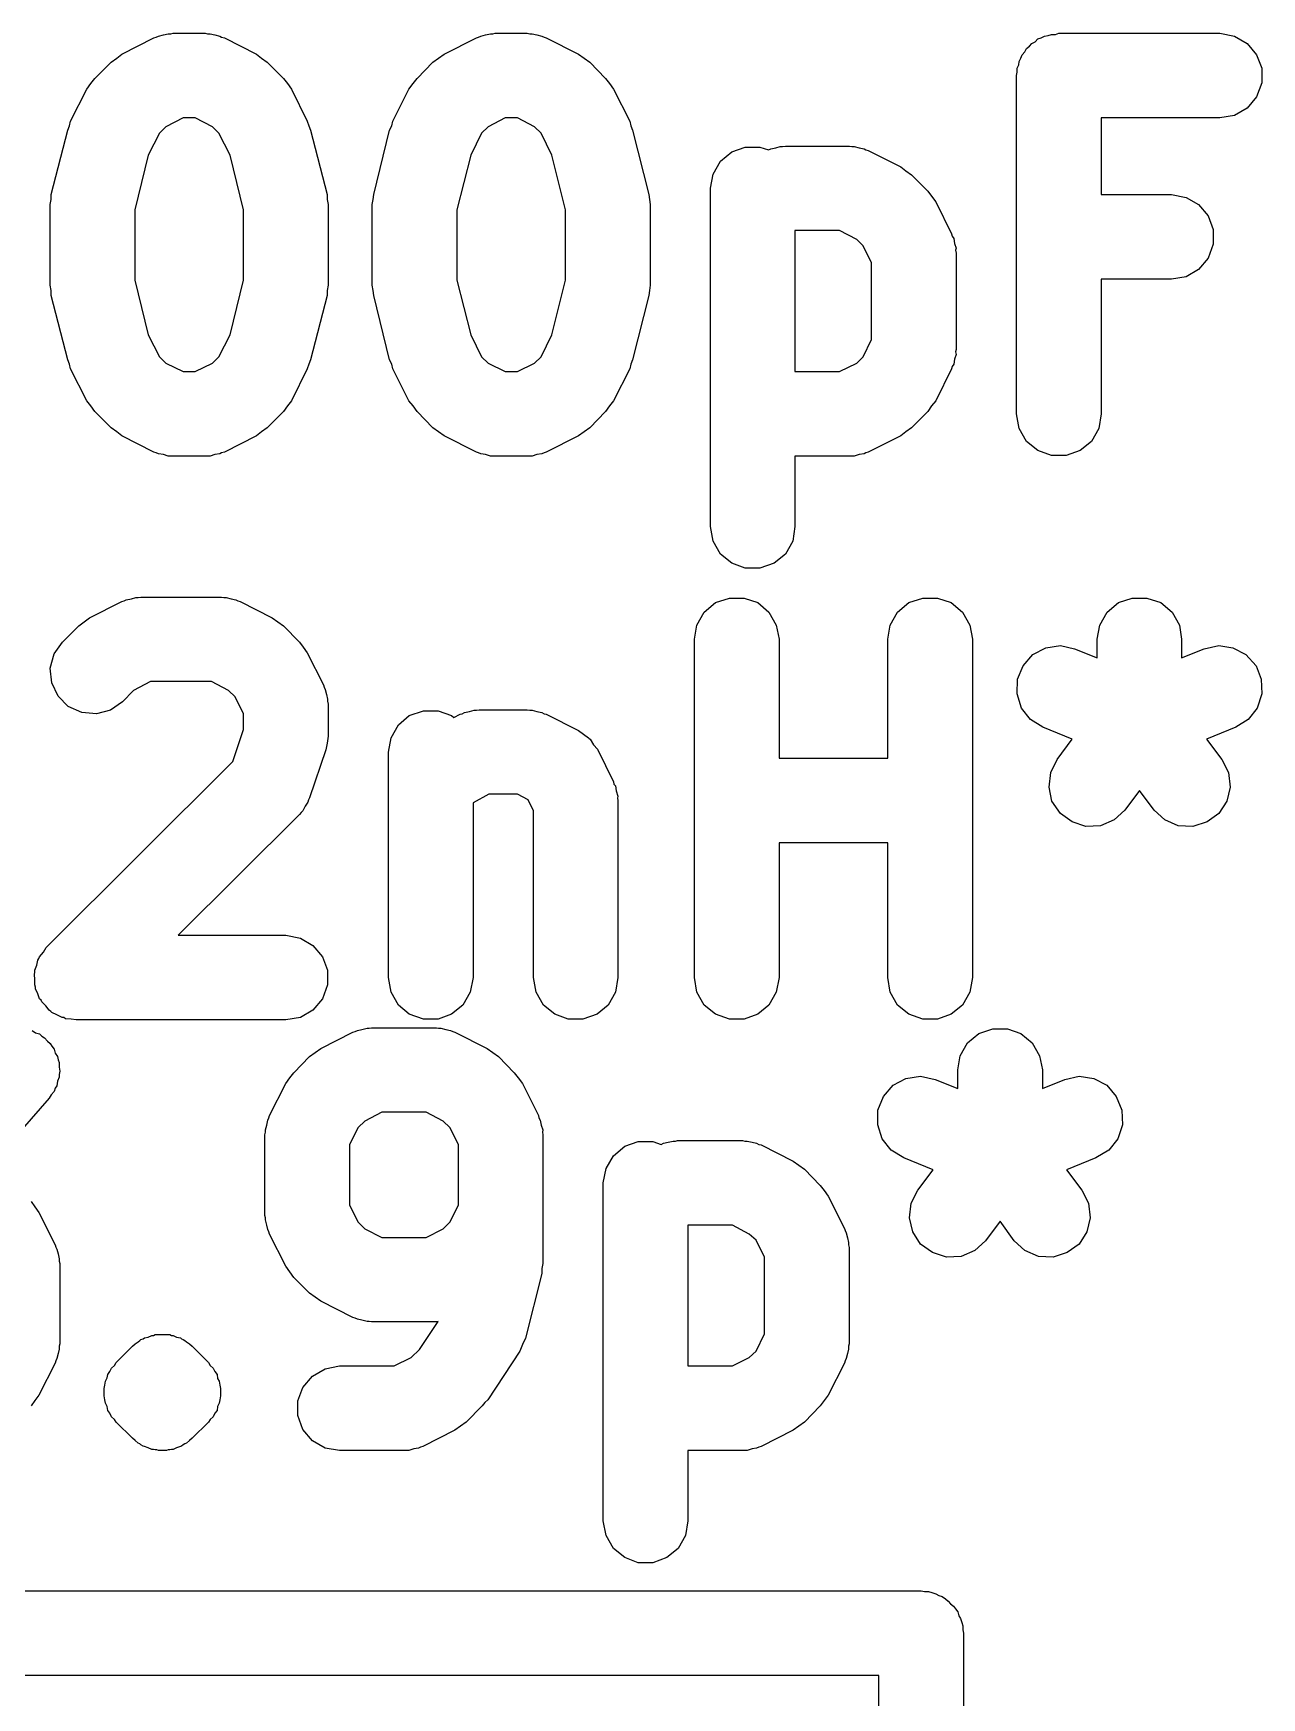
# Model space of a CAD drawing. Extents: x 103.2 to 159.1, y -150.7 to -109.
# Drawn here: x 110.795 to 112.974, y -120.648 to -117.696 of the extents above; entities that cross this region are included whole.
import ezdxf

# ---------------------------------------------------------------- set-up
doc = ezdxf.new("R2010")
doc.units = 0
doc.header["$MEASUREMENT"] = 0
doc.layers.add('BLACK', color=7, linetype='CONTINUOUS')

msp = doc.modelspace()

# ---------------------------------------------------------------- linework, layer by layer
at = {"layer": 'Black'}
for p, q in [((110.952, -117.733), (111.009, -117.704)), ((111.009, -117.704), (111.013, -117.703)), ((111.013, -117.703), (111.017, -117.701)), ((111.017, -117.701), (111.026, -117.699)), ((111.026, -117.699), (111.034, -117.697)), ((111.034, -117.697), (111.039, -117.697)), ((111.039, -117.697), (111.043, -117.696)), ((111.043, -117.696), (111.1, -117.696)), ((111.1, -117.696), (111.104, -117.697)), ((111.104, -117.697), (111.109, -117.697)), ((111.109, -117.697), (111.117, -117.699)), ((111.117, -117.699), (111.126, -117.701)), ((111.126, -117.701), (111.129, -117.703)), ((111.129, -117.703), (111.134, -117.704)), ((111.134, -117.704), (111.191, -117.733)), ((111.524, -117.733), (111.581, -117.704)), ((111.581, -117.704), (111.585, -117.703)), ((111.585, -117.703), (111.589, -117.701)), ((111.589, -117.701), (111.597, -117.699)), ((111.597, -117.699), (111.606, -117.697)), ((111.606, -117.697), (111.61, -117.697)), ((111.61, -117.697), (111.614, -117.696)), ((111.614, -117.696), (111.671, -117.696)), ((111.671, -117.696), (111.676, -117.697)), ((111.676, -117.697), (111.68, -117.697)), ((111.68, -117.697), (111.688, -117.699)), ((111.688, -117.699), (111.697, -117.701)), ((111.697, -117.701), (111.701, -117.703)), ((111.701, -117.703), (111.705, -117.704)), ((111.705, -117.704), (111.762, -117.733)), ((112.562, -117.719), (112.566, -117.714)), ((112.566, -117.714), (112.572, -117.711)), ((112.572, -117.711), (112.577, -117.706)), ((112.577, -117.706), (112.583, -117.704)), ((112.583, -117.704), (112.589, -117.701)), ((112.589, -117.701), (112.595, -117.7)), ((112.595, -117.7), (112.601, -117.698)), ((112.601, -117.698), (112.608, -117.698)), ((112.608, -117.698), (112.614, -117.696)), ((112.614, -117.696), (112.9, -117.696)), ((112.9, -117.696), (112.926, -117.701)), ((112.926, -117.701), (112.948, -117.714)), ((112.948, -117.714), (112.965, -117.734)), ((110.933, -117.747), (110.943, -117.74)), ((110.943, -117.74), (110.952, -117.733)), ((111.191, -117.733), (111.2, -117.74)), ((111.2, -117.74), (111.21, -117.747)), ((111.504, -117.747), (111.514, -117.74)), ((111.514, -117.74), (111.524, -117.733)), ((111.762, -117.733), (111.772, -117.74)), ((111.772, -117.74), (111.782, -117.747)), ((112.544, -117.746), (112.547, -117.74)), ((112.547, -117.74), (112.549, -117.734)), ((112.549, -117.734), (112.554, -117.729)), ((112.554, -117.729), (112.557, -117.723)), ((112.557, -117.723), (112.562, -117.719)), ((112.965, -117.734), (112.974, -117.758)), ((110.904, -117.776), (110.933, -117.747)), ((111.21, -117.747), (111.239, -117.776)), ((111.476, -117.776), (111.504, -117.747)), ((111.782, -117.747), (111.81, -117.776)), ((112.539, -117.771), (112.54, -117.765)), ((112.539, -118.371), (112.539, -117.771)), ((112.54, -117.758), (112.543, -117.752)), ((112.54, -117.765), (112.54, -117.758)), ((112.543, -117.752), (112.544, -117.746)), ((112.974, -117.758), (112.974, -117.784)), ((110.861, -117.852), (110.89, -117.795)), ((110.89, -117.795), (110.897, -117.785)), ((110.897, -117.785), (110.904, -117.776)), ((111.239, -117.776), (111.246, -117.785)), ((111.246, -117.785), (111.253, -117.795)), ((111.253, -117.795), (111.281, -117.852)), ((111.433, -117.852), (111.461, -117.795)), ((111.461, -117.795), (111.469, -117.785)), ((111.469, -117.785), (111.476, -117.776)), ((111.81, -117.776), (111.817, -117.785)), ((111.817, -117.785), (111.824, -117.795)), ((111.824, -117.795), (111.853, -117.852)), ((112.974, -117.784), (112.965, -117.809)), ((112.948, -117.829), (112.926, -117.842)), ((112.965, -117.809), (112.948, -117.829)), ((110.856, -117.868), (110.859, -117.86)), ((110.859, -117.86), (110.861, -117.852)), ((111.03, -117.862), (111.019, -117.873)), ((111.061, -117.846), (111.03, -117.862)), ((111.082, -117.846), (111.061, -117.846)), ((111.113, -117.862), (111.082, -117.846)), ((111.124, -117.873), (111.113, -117.862)), ((111.281, -117.852), (111.284, -117.86)), ((111.284, -117.86), (111.287, -117.868)), ((111.427, -117.868), (111.431, -117.86)), ((111.431, -117.86), (111.433, -117.852)), ((111.602, -117.862), (111.59, -117.873)), ((111.632, -117.846), (111.602, -117.862)), ((111.654, -117.846), (111.632, -117.846)), ((111.684, -117.862), (111.654, -117.846)), ((111.696, -117.873), (111.684, -117.862)), ((111.853, -117.852), (111.855, -117.86)), ((111.855, -117.86), (111.858, -117.868)), ((112.9, -117.846), (112.689, -117.846)), ((112.689, -117.846), (112.689, -117.982)), ((112.926, -117.842), (112.9, -117.846)), ((110.827, -117.982), (110.856, -117.868)), ((111.019, -117.873), (110.999, -117.912)), ((111.144, -117.912), (111.124, -117.873)), ((111.287, -117.868), (111.316, -117.982)), ((111.399, -117.982), (111.427, -117.868)), ((111.59, -117.873), (111.571, -117.912)), ((111.715, -117.912), (111.696, -117.873)), ((111.858, -117.868), (111.887, -117.982)), ((110.999, -117.912), (110.975, -118.009)), ((111.168, -118.009), (111.144, -117.912)), ((111.571, -117.912), (111.546, -118.009)), ((111.739, -118.009), (111.715, -117.912)), ((112.014, -117.923), (112.034, -117.906)), ((112.034, -117.906), (112.058, -117.898)), ((112.058, -117.898), (112.084, -117.898)), ((112.084, -117.898), (112.099, -117.903)), ((112.099, -117.903), (112.103, -117.901)), ((112.103, -117.901), (112.112, -117.899)), ((112.112, -117.899), (112.12, -117.897)), ((112.12, -117.897), (112.124, -117.897)), ((112.124, -117.897), (112.129, -117.896)), ((112.129, -117.896), (112.243, -117.896)), ((112.243, -117.896), (112.247, -117.897)), ((112.247, -117.897), (112.251, -117.897)), ((112.251, -117.897), (112.26, -117.899)), ((112.26, -117.899), (112.269, -117.901)), ((112.269, -117.901), (112.272, -117.903)), ((112.272, -117.903), (112.276, -117.904)), ((112.276, -117.904), (112.334, -117.933)), ((111.996, -117.971), (112.001, -117.946)), ((112.001, -117.946), (112.014, -117.923)), ((112.334, -117.933), (112.343, -117.94)), ((112.343, -117.94), (112.353, -117.947)), ((112.353, -117.947), (112.382, -117.976)), ((111.996, -118.571), (111.996, -117.971)), ((112.382, -117.976), (112.388, -117.985)), ((110.825, -118), (110.827, -117.991)), ((110.825, -118.143), (110.825, -118)), ((110.827, -117.991), (110.827, -117.982)), ((110.975, -118.009), (110.975, -118.134)), ((111.168, -118.134), (111.168, -118.009)), ((111.316, -117.982), (111.316, -117.991)), ((111.316, -117.991), (111.318, -118)), ((111.318, -118), (111.318, -118.143)), ((111.396, -118), (111.398, -117.991)), ((111.396, -118.143), (111.396, -118)), ((111.398, -117.991), (111.399, -117.982)), ((111.546, -118.009), (111.546, -118.134)), ((111.739, -118.134), (111.739, -118.009)), ((111.887, -117.982), (111.888, -117.991)), ((111.888, -117.991), (111.889, -118)), ((111.889, -118), (111.889, -118.143)), ((112.388, -117.985), (112.396, -117.995)), ((112.396, -117.995), (112.424, -118.052)), ((112.689, -117.982), (112.814, -117.982)), ((112.814, -117.982), (112.84, -117.987)), ((112.84, -117.987), (112.862, -118)), ((112.862, -118), (112.879, -118.02)), ((112.879, -118.02), (112.888, -118.044)), ((112.146, -118.046), (112.146, -118.296)), ((112.225, -118.046), (112.146, -118.046)), ((112.256, -118.062), (112.225, -118.046)), ((112.267, -118.073), (112.256, -118.062)), ((112.424, -118.052), (112.425, -118.056)), ((112.425, -118.056), (112.428, -118.06)), ((112.428, -118.06), (112.429, -118.069)), ((112.429, -118.069), (112.432, -118.077)), ((112.888, -118.07), (112.879, -118.095)), ((112.888, -118.044), (112.888, -118.07)), ((112.282, -118.103), (112.267, -118.073)), ((112.432, -118.077), (112.431, -118.081)), ((112.431, -118.081), (112.432, -118.086)), ((112.432, -118.086), (112.432, -118.257)), ((112.879, -118.095), (112.862, -118.115)), ((112.282, -118.239), (112.282, -118.103)), ((112.84, -118.128), (112.814, -118.132)), ((112.862, -118.115), (112.84, -118.128)), ((110.827, -118.152), (110.825, -118.143)), ((110.827, -118.161), (110.827, -118.152)), ((110.975, -118.134), (110.999, -118.231)), ((111.144, -118.231), (111.168, -118.134)), ((111.318, -118.143), (111.316, -118.152)), ((111.316, -118.152), (111.316, -118.161)), ((111.398, -118.152), (111.396, -118.143)), ((111.399, -118.161), (111.398, -118.152)), ((111.546, -118.134), (111.571, -118.231)), ((111.715, -118.231), (111.739, -118.134)), ((111.888, -118.152), (111.887, -118.161)), ((111.889, -118.143), (111.888, -118.152)), ((112.814, -118.132), (112.689, -118.132)), ((112.689, -118.132), (112.689, -118.371)), ((110.856, -118.275), (110.827, -118.161)), ((111.316, -118.161), (111.287, -118.275)), ((111.427, -118.275), (111.399, -118.161)), ((111.887, -118.161), (111.858, -118.275)), ((110.999, -118.231), (111.019, -118.27)), ((111.124, -118.27), (111.144, -118.231)), ((111.571, -118.231), (111.59, -118.27)), ((111.696, -118.27), (111.715, -118.231)), ((112.267, -118.27), (112.282, -118.239)), ((110.859, -118.283), (110.856, -118.275)), ((111.019, -118.27), (111.03, -118.281)), ((111.113, -118.281), (111.124, -118.27)), ((111.287, -118.275), (111.284, -118.283)), ((111.431, -118.283), (111.427, -118.275)), ((111.59, -118.27), (111.602, -118.281)), ((111.684, -118.281), (111.696, -118.27)), ((111.858, -118.275), (111.855, -118.283)), ((112.256, -118.281), (112.267, -118.27)), ((112.429, -118.274), (112.428, -118.283)), ((112.432, -118.266), (112.429, -118.274)), ((112.432, -118.257), (112.431, -118.261)), ((112.431, -118.261), (112.432, -118.266)), ((110.861, -118.291), (110.859, -118.283)), ((110.89, -118.348), (110.861, -118.291)), ((111.03, -118.281), (111.061, -118.296)), ((111.061, -118.296), (111.082, -118.296)), ((111.082, -118.296), (111.113, -118.281)), ((111.281, -118.291), (111.253, -118.348)), ((111.284, -118.283), (111.281, -118.291)), ((111.433, -118.291), (111.431, -118.283)), ((111.461, -118.348), (111.433, -118.291)), ((111.602, -118.281), (111.632, -118.296)), ((111.632, -118.296), (111.654, -118.296)), ((111.654, -118.296), (111.684, -118.281)), ((111.853, -118.291), (111.824, -118.348)), ((111.855, -118.283), (111.853, -118.291)), ((112.146, -118.296), (112.225, -118.296)), ((112.225, -118.296), (112.256, -118.281)), ((112.424, -118.291), (112.396, -118.348)), ((112.425, -118.287), (112.424, -118.291)), ((112.428, -118.283), (112.425, -118.287)), ((110.897, -118.357), (110.89, -118.348)), ((110.904, -118.367), (110.897, -118.357)), ((111.246, -118.357), (111.239, -118.367)), ((111.253, -118.348), (111.246, -118.357)), ((111.469, -118.357), (111.461, -118.348)), ((111.476, -118.367), (111.469, -118.357)), ((111.817, -118.357), (111.81, -118.367)), ((111.824, -118.348), (111.817, -118.357)), ((112.388, -118.357), (112.382, -118.367)), ((112.396, -118.348), (112.388, -118.357)), ((110.933, -118.396), (110.904, -118.367)), ((111.239, -118.367), (111.21, -118.396)), ((111.504, -118.396), (111.476, -118.367)), ((111.81, -118.367), (111.782, -118.396)), ((112.382, -118.367), (112.353, -118.396)), ((112.544, -118.397), (112.539, -118.371)), ((112.689, -118.371), (112.685, -118.397)), ((110.943, -118.403), (110.933, -118.396)), ((110.952, -118.41), (110.943, -118.403)), ((111.009, -118.439), (110.952, -118.41)), ((111.191, -118.41), (111.134, -118.439)), ((111.2, -118.403), (111.191, -118.41)), ((111.21, -118.396), (111.2, -118.403)), ((111.514, -118.403), (111.504, -118.396)), ((111.524, -118.41), (111.514, -118.403)), ((111.581, -118.439), (111.524, -118.41)), ((111.762, -118.41), (111.705, -118.439)), ((111.772, -118.403), (111.762, -118.41)), ((111.782, -118.396), (111.772, -118.403)), ((112.334, -118.41), (112.276, -118.439)), ((112.343, -118.403), (112.334, -118.41)), ((112.353, -118.396), (112.343, -118.403)), ((112.557, -118.42), (112.544, -118.397)), ((112.577, -118.436), (112.557, -118.42)), ((112.672, -118.42), (112.652, -118.436)), ((112.685, -118.397), (112.672, -118.42)), ((111.013, -118.44), (111.009, -118.439)), ((111.017, -118.442), (111.013, -118.44)), ((111.026, -118.443), (111.017, -118.442)), ((111.034, -118.446), (111.026, -118.443)), ((111.039, -118.446), (111.034, -118.446)), ((111.043, -118.446), (111.039, -118.446)), ((111.1, -118.446), (111.043, -118.446)), ((111.104, -118.446), (111.1, -118.446)), ((111.109, -118.446), (111.104, -118.446)), ((111.117, -118.443), (111.109, -118.446)), ((111.126, -118.442), (111.117, -118.443)), ((111.129, -118.44), (111.126, -118.442)), ((111.134, -118.439), (111.129, -118.44)), ((111.585, -118.44), (111.581, -118.439)), ((111.589, -118.442), (111.585, -118.44)), ((111.597, -118.443), (111.589, -118.442)), ((111.606, -118.446), (111.597, -118.443)), ((111.61, -118.446), (111.606, -118.446)), ((111.614, -118.446), (111.61, -118.446)), ((111.671, -118.446), (111.614, -118.446)), ((111.676, -118.446), (111.671, -118.446)), ((111.68, -118.446), (111.676, -118.446)), ((111.688, -118.443), (111.68, -118.446)), ((111.697, -118.442), (111.688, -118.443)), ((111.701, -118.44), (111.697, -118.442)), ((111.705, -118.439), (111.701, -118.44)), ((112.243, -118.446), (112.146, -118.446)), ((112.146, -118.446), (112.146, -118.571)), ((112.247, -118.446), (112.243, -118.446)), ((112.251, -118.446), (112.247, -118.446)), ((112.26, -118.443), (112.251, -118.446)), ((112.269, -118.442), (112.26, -118.443)), ((112.272, -118.44), (112.269, -118.442)), ((112.276, -118.439), (112.272, -118.44)), ((112.601, -118.445), (112.577, -118.436)), ((112.627, -118.445), (112.601, -118.445)), ((112.652, -118.436), (112.627, -118.445)), ((112.001, -118.597), (111.996, -118.571)), ((112.146, -118.571), (112.142, -118.597)), ((112.014, -118.62), (112.001, -118.597)), ((112.142, -118.597), (112.129, -118.62)), ((112.034, -118.636), (112.014, -118.62)), ((112.129, -118.62), (112.109, -118.636)), ((112.058, -118.645), (112.034, -118.636)), ((112.084, -118.645), (112.058, -118.645)), ((112.109, -118.636), (112.084, -118.645)), ((110.895, -118.733), (110.952, -118.704)), ((110.952, -118.704), (110.956, -118.703)), ((110.956, -118.703), (110.96, -118.701)), ((110.96, -118.701), (110.969, -118.699)), ((110.969, -118.699), (110.977, -118.697)), ((110.977, -118.697), (110.981, -118.697)), ((110.981, -118.697), (110.986, -118.696)), ((110.986, -118.696), (111.129, -118.696)), ((111.129, -118.696), (111.133, -118.697)), ((111.133, -118.697), (111.137, -118.697)), ((111.137, -118.697), (111.146, -118.699)), ((111.146, -118.699), (111.154, -118.701)), ((111.154, -118.701), (111.158, -118.703)), ((111.158, -118.703), (111.162, -118.704)), ((111.162, -118.704), (111.219, -118.733)), ((111.985, -118.723), (112.005, -118.706)), ((112.005, -118.706), (112.03, -118.698)), ((112.03, -118.698), (112.056, -118.698)), ((112.056, -118.698), (112.08, -118.706)), ((112.08, -118.706), (112.1, -118.723)), ((112.328, -118.723), (112.348, -118.706)), ((112.348, -118.706), (112.373, -118.698)), ((112.373, -118.698), (112.399, -118.698)), ((112.399, -118.698), (112.423, -118.706)), ((112.423, -118.706), (112.443, -118.723)), ((112.7, -118.723), (112.72, -118.706)), ((112.72, -118.706), (112.744, -118.698)), ((112.744, -118.698), (112.77, -118.698)), ((112.77, -118.698), (112.795, -118.706)), ((112.795, -118.706), (112.815, -118.723)), ((110.847, -118.776), (110.876, -118.747)), ((110.876, -118.747), (110.885, -118.74)), ((110.885, -118.74), (110.895, -118.733)), ((111.219, -118.733), (111.229, -118.74)), ((111.229, -118.74), (111.239, -118.747)), ((111.239, -118.747), (111.267, -118.776)), ((111.968, -118.771), (111.972, -118.746)), ((111.972, -118.746), (111.985, -118.723)), ((112.1, -118.723), (112.113, -118.746)), ((112.113, -118.746), (112.118, -118.771)), ((112.311, -118.771), (112.315, -118.746)), ((112.315, -118.746), (112.328, -118.723)), ((112.443, -118.723), (112.456, -118.746)), ((112.456, -118.746), (112.461, -118.771)), ((112.682, -118.771), (112.687, -118.746)), ((112.687, -118.746), (112.7, -118.723)), ((112.815, -118.723), (112.828, -118.746)), ((112.828, -118.746), (112.832, -118.771)), ((110.832, -118.797), (110.847, -118.776)), ((111.267, -118.776), (111.274, -118.785)), ((111.968, -119.371), (111.968, -118.771)), ((112.118, -118.771), (112.118, -118.982)), ((112.311, -118.982), (112.311, -118.771)), ((112.461, -118.771), (112.461, -119.371)), ((112.682, -118.804), (112.682, -118.771)), ((112.832, -118.771), (112.832, -118.804)), ((110.825, -118.822), (110.832, -118.797)), ((111.274, -118.785), (111.281, -118.795)), ((111.281, -118.795), (111.31, -118.852)), ((112.551, -118.818), (112.568, -118.798)), ((112.568, -118.798), (112.591, -118.786)), ((112.591, -118.786), (112.617, -118.782)), ((112.617, -118.782), (112.642, -118.788)), ((112.642, -118.788), (112.682, -118.804)), ((112.832, -118.804), (112.872, -118.788)), ((112.872, -118.788), (112.898, -118.782)), ((112.898, -118.782), (112.923, -118.786)), ((112.923, -118.786), (112.946, -118.798)), ((112.946, -118.798), (112.964, -118.818)), ((110.828, -118.848), (110.825, -118.822)), ((112.541, -118.842), (112.551, -118.818)), ((112.964, -118.818), (112.973, -118.842)), ((110.839, -118.872), (110.828, -118.848)), ((110.973, -118.862), (110.953, -118.882)), ((111.003, -118.846), (110.973, -118.862)), ((111.111, -118.846), (111.003, -118.846)), ((111.141, -118.862), (111.111, -118.846)), ((111.153, -118.873), (111.141, -118.862)), ((111.31, -118.852), (111.311, -118.856)), ((111.311, -118.856), (111.313, -118.86)), ((111.313, -118.86), (111.315, -118.869)), ((112.54, -118.868), (112.541, -118.842)), ((112.973, -118.842), (112.974, -118.868)), ((110.857, -118.89), (110.839, -118.872)), ((110.881, -118.901), (110.857, -118.89)), ((110.932, -118.897), (110.907, -118.903)), ((110.953, -118.882), (110.932, -118.897)), ((111.168, -118.903), (111.153, -118.873)), ((111.315, -118.869), (111.317, -118.877)), ((111.317, -118.877), (111.317, -118.881)), ((111.317, -118.881), (111.318, -118.886)), ((111.318, -118.886), (111.318, -118.943)), ((111.569, -118.899), (111.577, -118.897)), ((111.577, -118.897), (111.581, -118.897)), ((111.581, -118.897), (111.586, -118.896)), ((111.586, -118.896), (111.671, -118.896)), ((111.671, -118.896), (111.676, -118.897)), ((111.676, -118.897), (111.68, -118.897)), ((111.68, -118.897), (111.688, -118.899)), ((112.548, -118.893), (112.54, -118.868)), ((112.564, -118.913), (112.548, -118.893)), ((112.966, -118.893), (112.95, -118.913)), ((112.974, -118.868), (112.966, -118.893)), ((110.907, -118.903), (110.881, -118.901)), ((111.168, -118.931), (111.168, -118.903)), ((111.43, -118.946), (111.443, -118.923)), ((111.443, -118.923), (111.462, -118.906)), ((111.462, -118.906), (111.487, -118.898)), ((111.487, -118.898), (111.513, -118.898)), ((111.513, -118.898), (111.537, -118.906)), ((111.537, -118.906), (111.541, -118.91)), ((111.541, -118.91), (111.552, -118.904)), ((111.552, -118.904), (111.556, -118.903)), ((111.556, -118.903), (111.56, -118.901)), ((111.56, -118.901), (111.569, -118.899)), ((111.688, -118.899), (111.697, -118.901)), ((111.697, -118.901), (111.701, -118.903)), ((111.701, -118.903), (111.705, -118.904)), ((111.705, -118.904), (111.762, -118.933)), ((112.586, -118.927), (112.564, -118.913)), ((112.95, -118.913), (112.928, -118.927)), ((111.149, -118.988), (111.168, -118.931)), ((111.316, -118.955), (111.314, -118.967)), ((111.318, -118.943), (111.316, -118.955)), ((111.425, -118.971), (111.43, -118.946)), ((111.762, -118.933), (111.771, -118.939)), ((111.771, -118.939), (111.78, -118.946)), ((111.78, -118.946), (111.781, -118.947)), ((111.781, -118.947), (111.783, -118.948)), ((111.783, -118.948), (111.789, -118.958)), ((112.638, -118.948), (112.586, -118.927)), ((112.611, -118.984), (112.638, -118.948)), ((112.928, -118.927), (112.876, -118.948)), ((112.876, -118.948), (112.903, -118.984)), ((111.314, -118.967), (111.285, -119.052)), ((111.425, -119.371), (111.425, -118.971)), ((111.789, -118.958), (111.796, -118.966)), ((111.796, -118.966), (111.824, -119.024)), ((112.118, -118.982), (112.311, -118.982)), ((112.6, -119.007), (112.611, -118.984)), ((112.903, -118.984), (112.915, -119.007)), ((110.818, -119.318), (111.149, -118.988)), ((112.597, -119.033), (112.6, -119.007)), ((112.915, -119.007), (112.918, -119.033)), ((111.824, -119.024), (111.825, -119.028)), ((111.825, -119.028), (111.828, -119.031)), ((111.828, -119.031), (111.829, -119.04)), ((111.829, -119.04), (111.832, -119.049)), ((112.602, -119.058), (112.597, -119.033)), ((112.757, -119.039), (112.731, -119.074)), ((112.783, -119.074), (112.757, -119.039)), ((112.918, -119.033), (112.912, -119.058)), ((111.277, -119.067), (111.273, -119.075)), ((111.282, -119.06), (111.277, -119.067)), ((111.283, -119.056), (111.282, -119.06)), ((111.285, -119.052), (111.283, -119.056)), ((111.603, -119.046), (111.575, -119.061)), ((111.575, -119.061), (111.575, -119.371)), ((111.654, -119.046), (111.603, -119.046)), ((111.673, -119.056), (111.654, -119.046)), ((111.682, -119.075), (111.673, -119.056)), ((111.832, -119.049), (111.831, -119.053)), ((111.831, -119.053), (111.832, -119.057)), ((111.832, -119.057), (111.832, -119.371)), ((112.617, -119.08), (112.602, -119.058)), ((112.731, -119.074), (112.712, -119.091)), ((112.802, -119.091), (112.783, -119.074)), ((112.912, -119.058), (112.898, -119.08)), ((111.267, -119.082), (111.052, -119.296)), ((111.27, -119.078), (111.267, -119.082)), ((111.273, -119.075), (111.27, -119.078)), ((111.682, -119.371), (111.682, -119.075)), ((112.638, -119.095), (112.617, -119.08)), ((112.662, -119.103), (112.638, -119.095)), ((112.688, -119.102), (112.662, -119.103)), ((112.712, -119.091), (112.688, -119.102)), ((112.826, -119.102), (112.802, -119.091)), ((112.852, -119.103), (112.826, -119.102)), ((112.877, -119.095), (112.852, -119.103)), ((112.898, -119.08), (112.877, -119.095)), ((112.311, -119.132), (112.118, -119.132)), ((112.118, -119.132), (112.118, -119.371)), ((112.311, -119.371), (112.311, -119.132)), ((111.052, -119.296), (111.243, -119.296)), ((111.243, -119.296), (111.269, -119.301)), ((111.269, -119.301), (111.291, -119.314)), ((110.801, -119.349), (110.803, -119.34)), ((110.803, -119.34), (110.805, -119.337)), ((110.805, -119.337), (110.806, -119.334)), ((110.806, -119.334), (110.813, -119.326)), ((110.813, -119.326), (110.818, -119.318)), ((111.291, -119.314), (111.308, -119.334)), ((111.308, -119.334), (111.317, -119.358)), ((110.797, -119.365), (110.798, -119.362)), ((110.798, -119.375), (110.797, -119.365)), ((110.798, -119.358), (110.801, -119.349)), ((110.798, -119.362), (110.798, -119.358)), ((111.317, -119.358), (111.317, -119.384)), ((110.798, -119.384), (110.798, -119.375)), ((110.799, -119.388), (110.798, -119.384)), ((110.799, -119.391), (110.799, -119.388)), ((110.803, -119.4), (110.799, -119.391)), ((111.317, -119.384), (111.308, -119.409)), ((111.43, -119.397), (111.425, -119.371)), ((111.443, -119.42), (111.43, -119.397)), ((111.57, -119.397), (111.557, -119.42)), ((111.575, -119.371), (111.57, -119.397)), ((111.687, -119.397), (111.682, -119.371)), ((111.7, -119.42), (111.687, -119.397)), ((111.828, -119.397), (111.815, -119.42)), ((111.832, -119.371), (111.828, -119.397)), ((111.972, -119.397), (111.968, -119.371)), ((111.985, -119.42), (111.972, -119.397)), ((112.113, -119.397), (112.1, -119.42)), ((112.118, -119.371), (112.113, -119.397)), ((112.315, -119.397), (112.311, -119.371)), ((112.328, -119.42), (112.315, -119.397)), ((112.456, -119.397), (112.443, -119.42)), ((112.461, -119.371), (112.456, -119.397)), ((110.806, -119.409), (110.803, -119.4)), ((110.809, -119.411), (110.806, -119.409)), ((110.81, -119.414), (110.809, -119.411)), ((110.817, -119.421), (110.81, -119.414)), ((110.823, -119.429), (110.817, -119.421)), ((111.308, -119.409), (111.291, -119.429)), ((111.462, -119.436), (111.443, -119.42)), ((111.557, -119.42), (111.537, -119.436)), ((111.72, -119.436), (111.7, -119.42)), ((111.815, -119.42), (111.795, -119.436)), ((112.005, -119.436), (111.985, -119.42)), ((112.1, -119.42), (112.08, -119.436)), ((112.348, -119.436), (112.328, -119.42)), ((112.443, -119.42), (112.423, -119.436)), ((110.826, -119.431), (110.823, -119.429)), ((110.828, -119.433), (110.826, -119.431)), ((110.837, -119.437), (110.828, -119.433)), ((110.846, -119.442), (110.837, -119.437)), ((110.849, -119.442), (110.846, -119.442)), ((110.852, -119.444), (110.849, -119.442)), ((110.862, -119.445), (110.852, -119.444)), ((110.871, -119.446), (110.862, -119.445)), ((111.243, -119.446), (110.871, -119.446)), ((111.269, -119.442), (111.243, -119.446)), ((111.291, -119.429), (111.269, -119.442)), ((111.487, -119.445), (111.462, -119.436)), ((111.513, -119.445), (111.487, -119.445)), ((111.537, -119.436), (111.513, -119.445)), ((111.744, -119.445), (111.72, -119.436)), ((111.77, -119.445), (111.744, -119.445)), ((111.795, -119.436), (111.77, -119.445)), ((112.03, -119.445), (112.005, -119.436)), ((112.056, -119.445), (112.03, -119.445)), ((112.08, -119.436), (112.056, -119.445)), ((112.373, -119.445), (112.348, -119.436)), ((112.399, -119.445), (112.373, -119.445)), ((112.423, -119.436), (112.399, -119.445)), ((110.793, -119.465), (110.799, -119.469)), ((110.799, -119.469), (110.806, -119.471)), ((110.806, -119.471), (110.81, -119.475)), ((110.81, -119.475), (110.815, -119.478)), ((110.815, -119.478), (110.82, -119.484)), ((110.82, -119.484), (110.825, -119.488)), ((111.305, -119.497), (111.362, -119.468)), ((111.362, -119.468), (111.366, -119.467)), ((111.366, -119.467), (111.37, -119.465)), ((111.37, -119.465), (111.378, -119.463)), ((111.378, -119.463), (111.387, -119.461)), ((111.387, -119.461), (111.391, -119.461)), ((111.391, -119.461), (111.395, -119.46)), ((111.395, -119.46), (111.51, -119.46)), ((111.51, -119.46), (111.514, -119.461)), ((111.514, -119.461), (111.518, -119.461)), ((111.518, -119.461), (111.527, -119.463)), ((111.527, -119.463), (111.535, -119.465)), ((111.535, -119.465), (111.539, -119.467)), ((111.539, -119.467), (111.543, -119.468)), ((111.543, -119.468), (111.6, -119.497)), ((112.439, -119.51), (112.452, -119.487)), ((112.452, -119.487), (112.472, -119.47)), ((112.472, -119.47), (112.497, -119.462)), ((112.497, -119.462), (112.523, -119.462)), ((112.523, -119.462), (112.547, -119.47)), ((112.547, -119.47), (112.567, -119.487)), ((112.567, -119.487), (112.58, -119.51)), ((110.825, -119.488), (110.828, -119.493)), ((110.828, -119.493), (110.832, -119.498)), ((110.832, -119.498), (110.834, -119.505)), ((110.834, -119.505), (110.838, -119.511)), ((110.838, -119.511), (110.839, -119.517)), ((110.839, -119.517), (110.841, -119.522)), ((111.257, -119.54), (111.285, -119.511)), ((111.285, -119.511), (111.295, -119.504)), ((111.295, -119.504), (111.305, -119.497)), ((111.6, -119.497), (111.61, -119.504)), ((111.61, -119.504), (111.62, -119.511)), ((111.62, -119.511), (111.648, -119.54)), ((112.435, -119.535), (112.439, -119.51)), ((112.58, -119.51), (112.585, -119.535)), ((110.841, -119.522), (110.841, -119.53)), ((110.841, -119.53), (110.842, -119.537)), ((110.842, -119.537), (110.841, -119.543)), ((110.841, -119.543), (110.841, -119.548)), ((111.25, -119.549), (111.257, -119.54)), ((111.648, -119.54), (111.655, -119.549)), ((112.343, -119.55), (112.369, -119.546)), ((112.369, -119.546), (112.395, -119.552)), ((112.435, -119.568), (112.435, -119.535)), ((112.585, -119.535), (112.585, -119.568)), ((112.625, -119.552), (112.65, -119.546)), ((112.65, -119.546), (112.676, -119.55)), ((110.832, -119.573), (110.827, -119.579)), ((110.834, -119.567), (110.832, -119.573)), ((110.837, -119.563), (110.834, -119.567)), ((110.838, -119.555), (110.837, -119.563)), ((110.841, -119.548), (110.838, -119.555)), ((111.214, -119.616), (111.243, -119.559)), ((111.243, -119.559), (111.25, -119.549)), ((111.655, -119.549), (111.663, -119.559)), ((111.663, -119.559), (111.691, -119.616)), ((112.303, -119.582), (112.32, -119.562)), ((112.32, -119.562), (112.343, -119.55)), ((112.395, -119.552), (112.435, -119.568)), ((112.585, -119.568), (112.625, -119.552)), ((112.676, -119.55), (112.699, -119.562)), ((112.699, -119.562), (112.716, -119.582)), ((110.823, -119.585), (110.713, -119.711)), ((110.827, -119.579), (110.823, -119.585)), ((112.293, -119.606), (112.303, -119.582)), ((112.716, -119.582), (112.726, -119.606)), ((111.207, -119.641), (111.209, -119.633)), ((111.209, -119.633), (111.211, -119.624)), ((111.211, -119.624), (111.213, -119.62)), ((111.213, -119.62), (111.214, -119.616)), ((111.383, -119.626), (111.371, -119.637)), ((111.413, -119.61), (111.383, -119.626)), ((111.492, -119.61), (111.413, -119.61)), ((111.522, -119.626), (111.492, -119.61)), ((111.534, -119.637), (111.522, -119.626)), ((111.691, -119.616), (111.692, -119.62)), ((111.692, -119.62), (111.694, -119.624)), ((111.694, -119.624), (111.696, -119.633)), ((111.696, -119.633), (111.699, -119.641)), ((112.293, -119.632), (112.293, -119.606)), ((112.301, -119.657), (112.293, -119.632)), ((112.727, -119.632), (112.719, -119.657)), ((112.726, -119.606), (112.727, -119.632)), ((111.206, -119.65), (111.207, -119.645)), ((111.206, -119.793), (111.206, -119.65)), ((111.207, -119.645), (111.207, -119.641)), ((111.371, -119.637), (111.356, -119.667)), ((111.549, -119.667), (111.534, -119.637)), ((111.699, -119.641), (111.698, -119.645)), ((111.698, -119.645), (111.699, -119.65)), ((111.699, -119.65), (111.699, -119.878)), ((111.844, -119.67), (111.868, -119.662)), ((111.868, -119.662), (111.894, -119.662)), ((111.894, -119.662), (111.909, -119.667)), ((111.913, -119.665), (111.921, -119.663)), ((111.921, -119.663), (111.93, -119.661)), ((111.93, -119.661), (111.934, -119.661)), ((111.934, -119.661), (111.938, -119.66)), ((111.938, -119.66), (112.053, -119.66)), ((112.053, -119.66), (112.057, -119.661)), ((112.057, -119.661), (112.061, -119.661)), ((112.061, -119.661), (112.07, -119.663)), ((112.07, -119.663), (112.078, -119.665)), ((112.317, -119.677), (112.301, -119.657)), ((112.719, -119.657), (112.703, -119.677)), ((111.356, -119.667), (111.356, -119.775)), ((111.549, -119.775), (111.549, -119.667)), ((111.811, -119.71), (111.824, -119.687)), ((111.824, -119.687), (111.844, -119.67)), ((111.909, -119.667), (111.913, -119.665)), ((112.078, -119.665), (112.082, -119.667)), ((112.082, -119.667), (112.086, -119.668)), ((112.086, -119.668), (112.143, -119.697)), ((112.339, -119.691), (112.317, -119.677)), ((112.391, -119.712), (112.339, -119.691)), ((112.68, -119.691), (112.628, -119.712)), ((112.703, -119.677), (112.68, -119.691)), ((111.806, -119.735), (111.811, -119.71)), ((112.143, -119.697), (112.153, -119.704)), ((112.153, -119.704), (112.163, -119.711)), ((112.163, -119.711), (112.191, -119.74)), ((112.364, -119.748), (112.391, -119.712)), ((112.628, -119.712), (112.655, -119.748)), ((111.806, -120.335), (111.806, -119.735)), ((112.191, -119.74), (112.198, -119.749)), ((112.198, -119.749), (112.205, -119.759)), ((112.352, -119.771), (112.364, -119.748)), ((112.655, -119.748), (112.667, -119.771)), ((110.791, -119.768), (110.798, -119.778)), ((110.798, -119.778), (110.805, -119.788)), ((111.356, -119.775), (111.371, -119.805)), ((111.534, -119.805), (111.549, -119.775)), ((112.205, -119.759), (112.234, -119.816)), ((112.349, -119.797), (112.352, -119.771)), ((112.667, -119.771), (112.67, -119.797)), ((110.805, -119.788), (110.834, -119.845)), ((111.207, -119.797), (111.206, -119.793)), ((111.207, -119.801), (111.207, -119.797)), ((111.209, -119.81), (111.207, -119.801)), ((111.211, -119.818), (111.209, -119.81)), ((111.371, -119.805), (111.383, -119.817)), ((111.522, -119.817), (111.534, -119.805)), ((111.956, -119.81), (111.956, -120.06)), ((112.035, -119.81), (111.956, -119.81)), ((112.065, -119.826), (112.035, -119.81)), ((112.355, -119.822), (112.349, -119.797)), ((112.51, -119.803), (112.484, -119.838)), ((112.535, -119.838), (112.51, -119.803)), ((112.67, -119.797), (112.664, -119.822)), ((111.213, -119.822), (111.211, -119.818)), ((111.214, -119.826), (111.213, -119.822)), ((111.243, -119.883), (111.214, -119.826)), ((111.383, -119.817), (111.413, -119.832)), ((111.413, -119.832), (111.492, -119.832)), ((111.492, -119.832), (111.522, -119.817)), ((112.077, -119.837), (112.065, -119.826)), ((112.092, -119.867), (112.077, -119.837)), ((112.234, -119.816), (112.235, -119.82)), ((112.235, -119.82), (112.237, -119.824)), ((112.237, -119.824), (112.239, -119.833)), ((112.239, -119.833), (112.241, -119.841)), ((112.241, -119.841), (112.241, -119.845)), ((112.369, -119.844), (112.355, -119.822)), ((112.484, -119.838), (112.465, -119.855)), ((112.554, -119.855), (112.535, -119.838)), ((112.664, -119.822), (112.65, -119.844)), ((110.834, -119.845), (110.835, -119.849)), ((110.835, -119.849), (110.837, -119.853)), ((110.837, -119.853), (110.839, -119.861)), ((110.839, -119.861), (110.841, -119.87)), ((110.841, -119.87), (110.841, -119.874)), ((112.092, -120.003), (112.092, -119.867)), ((112.241, -119.845), (112.242, -119.85)), ((112.242, -119.85), (112.242, -120.021)), ((112.39, -119.859), (112.369, -119.844)), ((112.415, -119.867), (112.39, -119.859)), ((112.441, -119.866), (112.415, -119.867)), ((112.465, -119.855), (112.441, -119.866)), ((112.578, -119.866), (112.554, -119.855)), ((112.604, -119.867), (112.578, -119.866)), ((112.629, -119.859), (112.604, -119.867)), ((112.65, -119.844), (112.629, -119.859)), ((110.841, -119.874), (110.842, -119.878)), ((110.842, -119.878), (110.842, -120.021)), ((111.25, -119.893), (111.243, -119.883)), ((111.257, -119.903), (111.25, -119.893)), ((111.697, -119.896), (111.668, -120.011)), ((111.699, -119.878), (111.697, -119.887)), ((111.697, -119.887), (111.697, -119.896)), ((111.285, -119.931), (111.257, -119.903)), ((111.295, -119.938), (111.285, -119.931)), ((111.305, -119.945), (111.295, -119.938)), ((111.362, -119.974), (111.305, -119.945)), ((111.366, -119.975), (111.362, -119.974)), ((111.37, -119.977), (111.366, -119.975)), ((111.378, -119.979), (111.37, -119.977)), ((111.387, -119.981), (111.378, -119.979)), ((111.391, -119.981), (111.387, -119.981)), ((111.395, -119.982), (111.391, -119.981)), ((111.51, -119.982), (111.395, -119.982)), ((111.48, -120.031), (111.513, -119.981)), ((111.513, -119.981), (111.51, -119.982)), ((110.976, -120.021), (110.981, -120.017)), ((110.981, -120.017), (110.984, -120.015)), ((110.984, -120.015), (110.986, -120.013)), ((110.986, -120.013), (110.99, -120.012)), ((110.99, -120.012), (110.992, -120.01)), ((110.992, -120.01), (110.999, -120.009)), ((110.999, -120.009), (111.005, -120.006)), ((111.005, -120.006), (111.008, -120.006)), ((111.008, -120.006), (111.011, -120.004)), ((111.011, -120.004), (111.014, -120.004)), ((111.014, -120.004), (111.017, -120.004)), ((111.017, -120.004), (111.024, -120.004)), ((111.024, -120.004), (111.031, -120.004)), ((111.031, -120.004), (111.034, -120.004)), ((111.034, -120.004), (111.037, -120.004)), ((111.037, -120.004), (111.04, -120.006)), ((111.04, -120.006), (111.043, -120.006)), ((111.043, -120.006), (111.049, -120.009)), ((111.049, -120.009), (111.056, -120.01)), ((111.056, -120.01), (111.058, -120.012)), ((111.058, -120.012), (111.061, -120.013)), ((111.061, -120.013), (111.064, -120.015)), ((111.064, -120.015), (111.067, -120.017)), ((111.067, -120.017), (111.072, -120.021)), ((111.668, -120.011), (111.663, -120.022)), ((112.077, -120.034), (112.092, -120.003)), ((110.837, -120.047), (110.835, -120.051)), ((110.839, -120.038), (110.837, -120.047)), ((110.841, -120.03), (110.839, -120.038)), ((110.842, -120.021), (110.841, -120.025)), ((110.841, -120.025), (110.841, -120.03)), ((110.942, -120.054), (110.971, -120.025)), ((110.971, -120.025), (110.976, -120.021)), ((111.072, -120.021), (111.077, -120.025)), ((111.077, -120.025), (111.106, -120.054)), ((111.435, -120.06), (111.465, -120.045)), ((111.465, -120.045), (111.48, -120.031)), ((111.658, -120.034), (111.601, -120.12)), ((111.663, -120.022), (111.658, -120.034)), ((112.035, -120.06), (112.065, -120.045)), ((112.065, -120.045), (112.077, -120.034)), ((112.237, -120.047), (112.235, -120.051)), ((112.239, -120.038), (112.237, -120.047)), ((112.241, -120.03), (112.239, -120.038)), ((112.242, -120.021), (112.241, -120.025)), ((112.241, -120.025), (112.241, -120.03)), ((110.834, -120.055), (110.805, -120.112)), ((110.835, -120.051), (110.834, -120.055)), ((110.926, -120.081), (110.927, -120.075)), ((110.927, -120.075), (110.931, -120.07)), ((110.931, -120.07), (110.934, -120.064)), ((110.934, -120.064), (110.939, -120.059)), ((110.939, -120.059), (110.942, -120.054)), ((111.106, -120.054), (111.109, -120.059)), ((111.109, -120.059), (111.114, -120.064)), ((111.114, -120.064), (111.117, -120.07)), ((111.117, -120.07), (111.121, -120.075)), ((111.121, -120.075), (111.122, -120.082)), ((111.273, -120.098), (111.29, -120.078)), ((111.29, -120.078), (111.313, -120.065)), ((111.313, -120.065), (111.338, -120.06)), ((111.338, -120.06), (111.435, -120.06)), ((111.956, -120.06), (112.035, -120.06)), ((112.234, -120.055), (112.205, -120.112)), ((112.235, -120.051), (112.234, -120.055)), ((110.921, -120.1), (110.922, -120.094)), ((110.921, -120.107), (110.921, -120.1)), ((110.921, -120.113), (110.921, -120.107)), ((110.922, -120.094), (110.923, -120.087)), ((110.923, -120.087), (110.926, -120.081)), ((111.122, -120.082), (111.125, -120.087)), ((111.125, -120.087), (111.126, -120.094)), ((111.126, -120.094), (111.127, -120.1)), ((111.127, -120.1), (111.127, -120.107)), ((111.127, -120.107), (111.127, -120.113)), ((111.264, -120.122), (111.273, -120.098)), ((110.798, -120.121), (110.791, -120.131)), ((110.805, -120.112), (110.798, -120.121)), ((110.922, -120.12), (110.921, -120.113)), ((110.923, -120.126), (110.922, -120.12)), ((110.926, -120.132), (110.923, -120.126)), ((110.927, -120.139), (110.926, -120.132)), ((111.122, -120.132), (111.121, -120.139)), ((111.125, -120.126), (111.122, -120.132)), ((111.126, -120.12), (111.125, -120.126)), ((111.127, -120.113), (111.126, -120.12)), ((111.264, -120.148), (111.264, -120.122)), ((111.591, -120.131), (111.563, -120.16)), ((111.596, -120.125), (111.591, -120.131)), ((111.601, -120.12), (111.596, -120.125)), ((112.191, -120.131), (112.163, -120.16)), ((112.198, -120.121), (112.191, -120.131)), ((112.205, -120.112), (112.198, -120.121)), ((110.931, -120.144), (110.927, -120.139)), ((110.934, -120.15), (110.931, -120.144)), ((110.939, -120.155), (110.934, -120.15)), ((110.942, -120.16), (110.939, -120.155)), ((110.971, -120.188), (110.942, -120.16)), ((111.106, -120.16), (111.077, -120.188)), ((111.109, -120.155), (111.106, -120.16)), ((111.114, -120.15), (111.109, -120.155)), ((111.117, -120.144), (111.114, -120.15)), ((111.121, -120.139), (111.117, -120.144)), ((111.273, -120.173), (111.264, -120.148)), ((111.563, -120.16), (111.553, -120.167)), ((112.163, -120.16), (112.153, -120.167)), ((110.976, -120.192), (110.971, -120.188)), ((110.981, -120.197), (110.976, -120.192)), ((111.072, -120.192), (111.067, -120.197)), ((111.077, -120.188), (111.072, -120.192)), ((111.29, -120.193), (111.273, -120.173)), ((111.313, -120.206), (111.29, -120.193)), ((111.543, -120.174), (111.486, -120.203)), ((111.553, -120.167), (111.543, -120.174)), ((112.143, -120.174), (112.086, -120.203)), ((112.153, -120.167), (112.143, -120.174)), ((110.984, -120.198), (110.981, -120.197)), ((110.986, -120.2), (110.984, -120.198)), ((110.99, -120.202), (110.986, -120.2)), ((110.992, -120.203), (110.99, -120.202)), ((110.999, -120.205), (110.992, -120.203)), ((111.005, -120.208), (110.999, -120.205)), ((111.008, -120.208), (111.005, -120.208)), ((111.011, -120.209), (111.008, -120.208)), ((111.014, -120.209), (111.011, -120.209)), ((111.017, -120.21), (111.014, -120.209)), ((111.024, -120.21), (111.017, -120.21)), ((111.031, -120.21), (111.024, -120.21)), ((111.034, -120.209), (111.031, -120.21)), ((111.037, -120.209), (111.034, -120.209)), ((111.04, -120.208), (111.037, -120.209)), ((111.043, -120.208), (111.04, -120.208)), ((111.049, -120.205), (111.043, -120.208)), ((111.056, -120.203), (111.049, -120.205)), ((111.058, -120.202), (111.056, -120.203)), ((111.061, -120.2), (111.058, -120.202)), ((111.064, -120.198), (111.061, -120.2)), ((111.067, -120.197), (111.064, -120.198)), ((111.338, -120.21), (111.313, -120.206)), ((111.453, -120.21), (111.338, -120.21)), ((111.457, -120.21), (111.453, -120.21)), ((111.461, -120.21), (111.457, -120.21)), ((111.47, -120.207), (111.461, -120.21)), ((111.478, -120.206), (111.47, -120.207)), ((111.482, -120.204), (111.478, -120.206)), ((111.486, -120.203), (111.482, -120.204)), ((112.053, -120.21), (111.956, -120.21)), ((111.956, -120.21), (111.956, -120.335)), ((112.057, -120.21), (112.053, -120.21)), ((112.061, -120.21), (112.057, -120.21)), ((112.07, -120.207), (112.061, -120.21)), ((112.078, -120.206), (112.07, -120.207)), ((112.082, -120.204), (112.078, -120.206)), ((112.086, -120.203), (112.082, -120.204)), ((111.811, -120.361), (111.806, -120.335)), ((111.956, -120.335), (111.952, -120.361)), ((111.824, -120.384), (111.811, -120.361)), ((111.952, -120.361), (111.939, -120.384)), ((111.844, -120.4), (111.824, -120.384)), ((111.868, -120.409), (111.844, -120.4)), ((111.919, -120.4), (111.894, -120.409)), ((111.939, -120.384), (111.919, -120.4)), ((111.894, -120.409), (111.868, -120.409)), ((110.17, -120.459), (112.37, -120.459)), ((112.37, -120.459), (112.376, -120.46)), ((112.376, -120.46), (112.383, -120.46)), ((112.383, -120.46), (112.389, -120.462)), ((112.389, -120.462), (112.396, -120.464)), ((112.396, -120.464), (112.401, -120.467)), ((112.401, -120.467), (112.407, -120.469)), ((112.407, -120.469), (112.413, -120.473)), ((112.413, -120.473), (112.418, -120.477)), ((112.418, -120.477), (112.422, -120.482)), ((112.422, -120.482), (112.427, -120.486)), ((112.427, -120.486), (112.431, -120.491)), ((112.431, -120.491), (112.435, -120.496)), ((112.435, -120.496), (112.437, -120.503)), ((112.437, -120.503), (112.44, -120.508)), ((112.44, -120.508), (112.442, -120.515)), ((112.442, -120.515), (112.444, -120.521)), ((112.444, -120.521), (112.444, -120.528)), ((112.444, -120.528), (112.445, -120.534)), ((112.445, -120.534), (112.445, -121.734)), ((112.295, -120.609), (110.245, -120.609)), ((112.295, -121.659), (112.295, -120.609))]:
    msp.add_line(p, q, dxfattribs=at)

doc.saveas('drawing.dxf')
